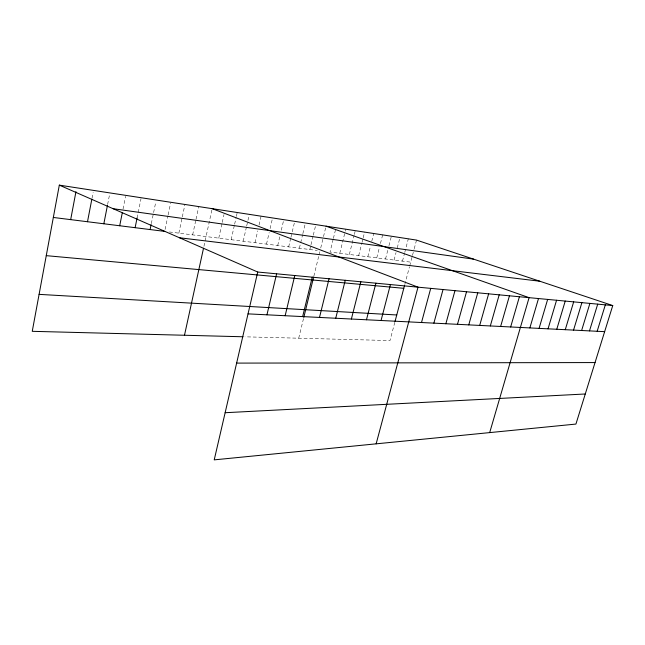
<?xml version="1.0" encoding="UTF-8"?>
<svg xmlns="http://www.w3.org/2000/svg" width="645" height="645" viewBox="0 0 645 645"><rect width="100%" height="100%" fill="white"/><g stroke="black" fill="none" stroke-linecap="round" stroke-linejoin="round"><path stroke-width="0.48" stroke-dasharray="3.23 2.42" d="M92.025 198.241L93.154 192.363M107.618 204.489L109.698 193.887M123.026 209.093L125.573 196.346M137.079 218.026L141.005 198.708M151.317 223.654L155.784 202.014M165.08 229.443L167.926 215.865M168.127 214.898L170.57 203.256M178.85 233.151L182.1 217.857M182.309 216.897L184.946 204.473M192.645 234.877L195.798 220.243M196.007 219.268L198.749 206.594M203.941 246.309L212.173 208.658M218.768 238.142L222.041 223.396M222.259 222.412L224 214.543M231.152 239.69L234.417 225.129M234.635 224.162L236.159 217.365M236.376 216.397L237.247 212.511M243.221 241.198L246.487 226.83M246.704 225.871L249.317 214.374M255.001 242.673L257.702 230.902M259.056 225.008L261.08 216.18M266.498 244.108L269.199 232.482M270.094 228.604L272.569 217.946M277.721 245.511L279.962 235.941M281.309 230.201L283.776 219.671M288.67 246.882L290.685 238.376M290.911 237.425L292.032 232.7M292.258 231.757L294.725 221.356M299.369 248.22L302.626 234.643M302.852 233.667L305.408 223.001M309.826 249.526L310.753 245.689M310.987 244.737L313.067 236.11M313.301 235.151L315.848 224.605M298.716 338.206L303.577 318.299M313.865 276.133L318.848 255.686M319.09 254.711L319.799 251.776M320.734 247.962L323.274 237.545M323.508 236.594L325.814 227.121M333.142 239.392L330.022 252.05L410.704 262.136M333.384 238.416L335.779 228.685M339.786 253.275L345.051 232.095M345.285 231.136L345.768 229.209M349.34 254.469L354.105 235.433M354.339 234.482L355.298 230.676M358.676 255.63L361.764 243.399M362.006 242.456L362.958 238.698M363.191 237.755L364.619 232.111M367.811 256.775L370.528 246.116M371.762 241.262L373.737 233.514M376.761 257.895L379.462 247.349M380.445 243.512L382.662 234.885M385.517 258.992L387.968 249.502M388.943 245.713L391.394 236.231M394.087 260.056L396.038 252.558M397.264 247.865L399.948 237.545M402.48 261.112L404.512 253.364M404.77 252.389L408.325 238.835M394.813 322.307L389.991 340.56L244.979 336.819M404.778 284.582L409.462 266.828M409.712 265.885L412.219 256.387M412.478 255.428L413.993 249.68M414.251 248.72L416.525 240.093M169.401 231.966L317.251 250.453"/><path stroke-width="0.97" d="M59.316 185.139L257.718 272.029L214.221 459.861L575.929 424.071L612.75 305.561L416.525 240.093L59.316 185.139L32.25 331.32L243.06 336.771M70.676 219.631L75.957 191.67M87.502 221.727L91.832 199.216M103.837 223.775L107.433 205.457M119.704 225.758L122.244 213.011M135.119 227.685L137.079 218.026M150.1 229.556L151.115 224.637M184.486 335.255L203.514 248.261M266.949 314.816L276.624 273.811M285.146 315.719L294.781 275.528M302.65 316.598L312.253 277.173M303.811 317.348L313.623 277.1M319.493 317.437L329.063 278.761M335.731 318.243L345.252 280.293M351.38 319.025L360.861 281.768M366.473 319.775L375.906 283.187M381.05 320.5L390.427 284.558M395.054 321.395L404.528 285.517M376.148 443.841L418.008 287.162L212.173 208.658M421.507 322.516L430.723 288.363M433.875 323.137L443.042 289.532M445.864 323.734L454.975 290.653M457.49 324.314L466.537 291.75M468.762 324.878L477.751 292.806M479.703 325.419L488.636 293.838M490.321 325.951L499.198 294.829M500.633 326.467L509.453 295.797M510.655 326.967L519.41 296.74M489.692 432.601L529.094 297.659L326.048 226.177M529.868 327.918L538.502 298.546M539.075 328.378L547.653 299.409M548.04 328.829L556.562 300.248M556.772 329.264L565.23 301.07M565.27 329.684L573.671 301.868M573.55 330.095L581.895 302.642M581.621 330.498L589.901 303.4M589.49 330.893L597.713 304.134M597.157 331.272L605.324 304.859M225.137 412.719L585.273 393.99M236.626 363.103L595.037 362.571M248.027 313.873L604.647 331.651M39.095 294.362L396.748 314.978M46.263 255.654L403.786 288.315M257.718 272.029L612.75 305.561M179.471 237.763L539.792 281.22M53.333 217.462L164.677 231.378M113.165 208.722L473.575 259.129"/></g></svg>
